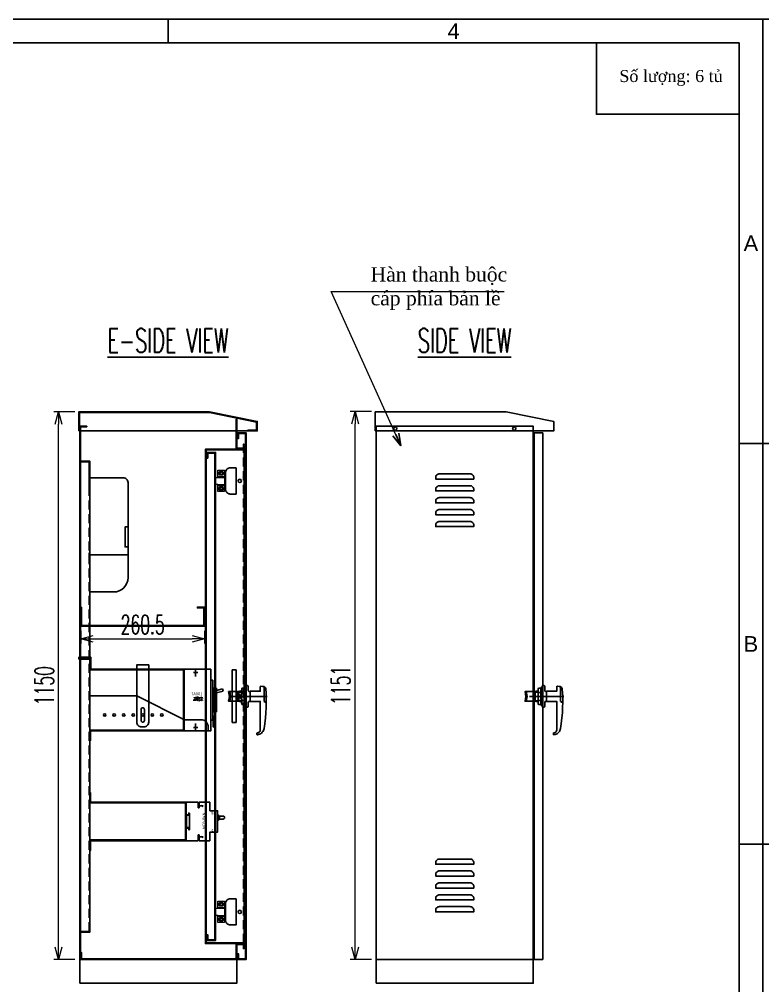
# Model space of a CAD drawing. Header units: millimetres. Extents: x -208796 to -83323, y 30910 to 103951.
# Drawn here: x -99587 to -98024, y 39275 to 41305 of the extents above; entities that cross this region are included whole.
import ezdxf
from ezdxf.enums import TextEntityAlignment as Align

# ---------------------------------------------------------------- set-up
doc = ezdxf.new("R2010")
doc.units = ezdxf.units.MM
doc.header["$LTSCALE"] = 3
doc.linetypes.add('ACAD_ISO04W100', pattern=[30, 24, -3, 0, -3])
doc.linetypes.add('HIDDEN', pattern=[9.525, 6.35, -3.175])
for name, color, linetype in [('1-EMC-ACESS', 4, 'Continuous'), ('@.DM. NÉT CHÍNH', 7, 'Continuous'), ('@.TEXT', 7, 'Continuous'), ('@.VISIBLE', 7, 'Continuous'), ('centerline', 6, 'ACAD_ISO04W100'), ('dim', 7, 'Continuous'), ('EQUIPMENT', 4, 'Continuous'), ('equipments', 2, 'Continuous'), ('TEXT', 7, 'Continuous')]:
    doc.layers.add(name, color=color, linetype=linetype)
doc.layers.add('Thiet bi', color=7, linetype='Continuous', lineweight=9)
doc.layers.add('Thin-Hidden', color=6, linetype='HIDDEN', lineweight=13)
doc.styles.add('Ann_w01', font='romans.shx', dxfattribs={"width": 0.6, "bigfont": 'chineset.shx'})
doc.styles.add('Arial', font='arial.ttf')
doc.styles.add('HW_Standard', font='complex.shx', dxfattribs={"width": 0.9})
doc.styles.add('Tahoma (Input Text)', font='tahoma.ttf')
doc.dimstyles.new('Dim 01_SC20', dxfattribs={"dimscale": 20, "dimtxt": 2, "dimasz": 1.3, "dimexe": 0.5, "dimexo": 0.5, "dimgap": 0.5, "dimtad": 1, "dimdec": 1, "dimzin": 12, "dimdsep": 46, "dimtxsty": 'Ann_w01', "dimblk": 'OPEN30', "dimcen": 1.5, "dimclrd": 6, "dimclre": 6, "dimclrt": 3, "dimadec": 1, "dimazin": 3, "dimtm": 1e-09, "dimtfac": 1, "dimtdec": 1, "dimtix": 1, "dimtmove": 0, "dimatfit": 3, "dimldrblk": 'OPEN30', "dimfxl": 0, "dimtolj": 1, "dimlwd": 20, "dimlwe": 20, "dimarcsym": 0})

# ---------------------------------------------------------------- blocks, each defined once
blk = doc.blocks.new('KHUNG BAN VE (Made by Tung)')
at = {"layer": '@.VISIBLE', "color": 8}
for p, q in [((221.25, 207), (221.25, 210)), ((3, 156), (0, 156)), ((294, 156), (297, 156)), ((3, 105), (0, 105)), ((294, 105), (297, 105))]:
    blk.add_line(p, q, dxfattribs=at)
for points in [[(0, 0), (297, 0), (297, 210), (0, 210)], [(3, 3), (294, 3), (294, 207), (3, 207)]]:
    blk.add_lwpolyline(points, close=True, dxfattribs=at)
at = {"layer": '@.TEXT', "color": 1, "style": 'Arial'}
for s, p in [('4', (257.625, 208.5)), ('A', (295.5, 181.5)), ('B', (295.5, 130.5))]:
    blk.add_text(s, height=2, dxfattribs=at).set_placement(p, align=Align.MIDDLE_CENTER)
for tag, height, p in [('DESIGNER_NAME', 2, (38, 15.5)), ('PROJECT_CODE', 2, (258.5, 15.5)), ('SCALE', 2, (289, 15.5)), ('APPROVED_NAME', 2, (38, 10.5)), ('CUSTOMER_NAME', 2, (258.5, 10.5)), ('PAGE', 2, (289, 10.5)), ('DRAWING_NAME', 4, (173, 8)), ('TOTAL', 2, (289, 5.5))]:
    blk.add_attdef(tag, text='', height=height, dxfattribs=at).set_placement(p, align=Align.MIDDLE_CENTER)
blk = doc.blocks.new('*U147')
at = {"color": 1}
for p, q in [((1083.1, -3260.4), (1092.5, -3260.4)), ((1088.1, -3252.9), (1088.1, -3268.7)), ((1088.1, -3382.9), (1088.1, -3367.1)), ((1083.1, -3375.4), (1092.5, -3375.4))]:
    blk.add_line(p, q, dxfattribs=at)
at = {"color": 3}
blk.add_line((1052.1, -3275.9), (1052.1, -3359.9), dxfattribs=at)
for p, q in [((1052.1, -3275.9), (1056.1, -3275.9)), ((1044.1, -3292.9), (1052.1, -3292.9)), ((1044.1, -3292.9), (1044.1, -3342.9)), ((1048.1, -3292.9), (1048.1, -3342.9)), ((1044.1, -3342.9), (1052.1, -3342.9)), ((1052.1, -3359.9), (1056.1, -3359.9))]:
    blk.add_line(p, q)
blk.add_lwpolyline([(1056.1, -3252.9), (1112.1, -3252.9), (1112.1, -3382.9), (1056.1, -3382.9)], close=True)
at = {"layer": 'TEXT'}
for p, q in [((1030.1, -3299), (1031.3, -3294.6)), ((1030.1, -3299), (1044.1, -3302.7)), ((1031.3, -3294.6), (1044.1, -3297.9))]:
    blk.add_line(p, q, dxfattribs=at)
at = {"layer": 'Thiet bi', "color": 1, "linetype": 'HIDDEN', "ltscale": 10}
for points in [[(1047.6, -3261.6), (1047.6, -3284.6), (1046.1, -3282.8), (1046.1, -3259.9)], [(1047.6, -3261.6), (1047.6, -3284.6), (1046.1, -3282.8), (1046.1, -3259.9)], [(1051.1, -3374.1), (1051.1, -3351.2), (1049.6, -3352.9), (1049.6, -3375.8)], [(1051.1, -3374.1), (1051.1, -3351.2), (1049.6, -3352.9), (1049.6, -3375.8)]]:
    blk.add_lwpolyline(points, close=True, dxfattribs=at)
at = {"color": 251, "style": 'HW_Standard', "width": 0.9}
for s, p in [('ABN,ABE50c', (1073.2, -3314.4)), ('ABN,ABE100c', (1073.2, -3319.1))]:
    blk.add_text(s, height=2.5, dxfattribs=at).set_placement(p)
at = {"layer": 'TEXT', "insert": (1073.5, -3301.8), "char_height": 6, "attachment_point": 1, "style": 'Tahoma (Input Text)'}
blk.add_mtext_dynamic_manual_height_columns('100AF', width=11.015, gutter_width=1, heights=[0], dxfattribs=at)
blk = doc.blocks.new('*U148')
h = blk.add_hatch()
h.set_pattern_fill('ANSI31', color=1, scale=10)
h.set_pattern_definition([(45, (0, 0), (-0.8838835, 0.8838835), [])])
h.paths.add_polyline_path([(-482.3, -2659.2), (-483.7, -2659.2), (-483.7, -2672.3), (-482.3, -2672.3)])
h.paths.add_polyline_path([(-482.3, -2672.3), (-483.7, -2672.3), (-483.7, -2717.3), (-482.3, -2717.3)])
h.paths.add_polyline_path([(-482.3, -2717.3), (-483.7, -2717.3), (-483.7, -2725.9), (-482.3, -2725.9)])
for p, q in [((-518.9, -2654.3), (-543.9, -2654.3)), ((-543.9, -2654.3), (-543.9, -2680.8)), ((-518.9, -2666.3), (-518.9, -2654.3)), ((-493.9, -2654.3), (-516.9, -2654.3)), ((-516.9, -2654.3), (-516.9, -2666.3)), ((-538.4, -2677.3), (-537.2, -2677.3)), ((-538.4, -2677.3), (-538.4, -2679.8)), ((-537.2, -2677.3), (-537.2, -2712.3)), ((-516.9, -2666.3), (-518.9, -2666.3)), ((-543.9, -2680.8), (-539.4, -2680.8)), ((-543.9, -2735.3), (-543.9, -2708.8)), ((-543.9, -2708.8), (-539.4, -2708.8)), ((-538.4, -2712.3), (-538.4, -2709.8)), ((-538.4, -2712.3), (-537.2, -2712.3)), ((-518.9, -2735.3), (-543.9, -2735.3)), ((-516.9, -2723.3), (-518.9, -2723.3)), ((-518.9, -2723.3), (-518.9, -2735.3)), ((-516.9, -2735.3), (-516.9, -2723.3)), ((-493.9, -2735.3), (-516.9, -2735.3))]:
    blk.add_line(p, q)
at = {"color": 1}
for p, q in [((-516.9, -2662.3), (-508.2, -2662.3)), ((-508.2, -2662.3), (-510.9, -2661.2)), ((-508.2, -2662.3), (-510.9, -2663.4)), ((-483.7, -2659.2), (-483.7, -2725.9)), ((-516.9, -2727.3), (-508.2, -2727.3)), ((-508.2, -2727.3), (-510.9, -2726.2)), ((-508.2, -2727.3), (-510.9, -2728.4))]:
    blk.add_line(p, q, dxfattribs=at)
at = {"color": 3}
blk.add_lwpolyline([(-493.9, -2654.3), (-493.9, -2672.3), (-477.9, -2672.3), (-477.9, -2717.3), (-493.9, -2717.3), (-493.9, -2735.3)], dxfattribs=at)
blk.add_lwpolyline([(-537.2, -2677.3), (-537.2, -2679.8, -0.414214), (-539.4, -2682), (-542, -2682, 0.414214), (-543, -2683), (-543, -2706.6, 0.414214), (-542, -2707.6), (-539.4, -2707.6, -0.414214), (-537.2, -2709.8), (-537.2, -2712.3), (-538.4, -2712.3), (-538.4, -2709.8, 0.414214), (-539.4, -2708.8), (-542, -2708.8, -0.414214), (-544.2, -2706.6), (-544.2, -2683, -0.414214), (-542, -2680.8), (-539.4, -2680.8, 0.414214), (-538.4, -2679.8), (-538.4, -2677.3), (-537.2, -2677.3)], format="xyb")
at = {"color": 1}
blk.add_lwpolyline([(-483.7, -2659.2), (-482.3, -2659.2), (-482.3, -2725.9), (-483.7, -2725.9)], close=True, dxfattribs=at)
blk.add_lwpolyline([(-477.9, -2688.8), (-473.9, -2688.8), (-473.9, -2689.8), (-465.9, -2689.8, 0.414214), (-462.9, -2686.8), (-462.9, -2686.8, 0.414214), (-465.9, -2683.8), (-473.9, -2683.8), (-473.9, -2684.8), (-477.9, -2684.8)], format="xyb", dxfattribs=at)
blk.add_circle((-475.8, -2686.8), 1)
for centre, radius, start, end in [((-539.4, -2679.8), 1, 270, 0), ((-480.8, -2686.8), 6.88, 294.7615, 65.2385), ((-539.4, -2709.8), 1, 0, 90)]:
    blk.add_arc(centre, radius, start, end)
at = {"layer": 'Thin-Hidden'}
for p, q in [((-543, -2691.3), (-544.2, -2691.3)), ((-543, -2698.3), (-544.2, -2698.3))]:
    blk.add_line(p, q, dxfattribs=at)
at = {"style": 'Tahoma (Input Text)'}
blk.add_text('MCB-BKN', height=6, rotation=90, dxfattribs=at).set_placement((-503.5, -2711.3))
at = {"char_height": 3, "attachment_point": 1, "rotation": 90, "style": 'Tahoma (Input Text)'}
for s, insert in [('OFF', (-490.1, -2680.9)), ('ON', (-490.3, -2715.8))]:
    blk.add_mtext_dynamic_manual_height_columns(s, width=9.282, gutter_width=1, heights=[0], dxfattribs=dict(at, insert=insert))
blk = doc.blocks.new('*U149')
at = {"layer": '@.VISIBLE'}
blk.add_lwpolyline([(150, -100.8), (130, -100.8), (130, -297.3), (0, -297.3), (0, -100.8), (-20, -100.8), (-20, -99.3), (1.5, -99.3), (1.5, -295.8), (128.5, -295.8), (128.5, -99.3), (150, -99.3)], close=True, dxfattribs=at)
blk = doc.blocks.new('*U154')
at = {"layer": '@.VISIBLE'}
blk.add_lwpolyline([(101, -100.8), (81, -100.8), (81, -301.3), (0, -301.3), (0, -100.8), (-20, -100.8), (-20, -99.3), (1.5, -99.3), (1.5, -299.8), (79.5, -299.8), (79.5, -99.3), (101, -99.3)], close=True, dxfattribs=at)
blk = doc.blocks.new('ME41 Side')
at = {"layer": 'centerline'}
for p, q in [((-3, 134.2), (1, 134.2)), ((-3, 99.2), (1, 99.2)), ((-3, -52.8), (1, -52.8))]:
    blk.add_line(p, q, dxfattribs=at)
at = {"layer": 'equipments'}
for p, q in [((0, 111.2), (0, -128.8)), ((0, -51.2), (80, -51.2))]:
    blk.add_line(p, q, dxfattribs=at)
for points in [[(-2, 141.6), (0, 141.6), (0, 75.8), (-2, 75.8)], [(80, 7.9), (73.9, 7.9), (73.9, -34.4), (80, -34.4)], [(-2, -46.9), (0, -46.9), (0, -52.8), (-2, -52.8)], [(-2, -58.7), (0, -58.7), (0, -52.8), (-2, -52.8)]]:
    blk.add_lwpolyline(points, close=True, dxfattribs=at)
blk.add_lwpolyline([(0, 111.2), (70, 111.2, -0.414214), (80, 101.2), (80, -59.2), (80, -68.5), (80, -98.8, -0.414214), (50, -128.8), (0, -128.8)], format="xyb", dxfattribs=at)
blk = doc.blocks.new('MS308-2-1 Side')
at = {"layer": 'centerline'}
blk.add_lwpolyline([(44, 0), (-37.5, 0)], dxfattribs=at)
at = {"layer": 'EQUIPMENT'}
for points in [[(6.2, 10.4), (8, 10.4), (8, 10.7), (29.4, 10.7), (29.4, 20.1), (29.6, 20.8), (30.1, 21.3), (30.8, 21.3), (34.2, 21.1), (37.5, 20.5), (37.5, 20.2), (37.8, 20.2), (38.8, 19.6), (39.8, 18.9), (40.4, 17.8), (40.9, 16.6), (41, 15.4), (41.8, 7.8), (42, 0), (42, -12.1), (41.6, -23.2), (41.2, -34.2), (40.2, -45.1), (39, -57.3), (37.5, -67.1), (36.9, -69.4), (36.2, -71.6), (35, -73.5), (33.5, -75.3), (31.9, -77), (30, -78.4), (27.9, -79.5), (25.8, -80.2), (23.6, -80.7), (23, -80.5), (22.6, -80.2), (22.5, -79.7), (22.5, -77.3), (22.6, -76.9), (23, -76.8), (24.5, -76.4), (26, -75.8), (27.3, -74.8), (28.3, -73.5), (29, -72.2), (29.4, -70.5), (29.4, -68.9), (29.4, -10.5), (8, -10.5), (8, -10.4), (6.2, -10.4), (5.5, -10.5), (4.7, -11), (4.4, -11.6), (4.1, -12.5), (4.1, -21.1), (4, -21.9), (3.4, -22.4), (2.7, -22.7), (0, -22.7), (0, -22.2), (-0.6, -22.2), (-0.6, -19.6), (-2.5, -19.6), (-2.5, -16.1), (-0.6, -15.8), (-0.6, -10.8), (-2.7, -10.8), (-2.7, -13.8), (-2.8, -14.1), (-3, -14.1), (-4.2, -14.1), (-4.2, -17.1), (-8.7, -17.1), (-9.5, -14.9), (-9.7, -12.7), (-9.7, -10.8), (-14.2, -10.8), (-15.6, -9.3), (-15.6, 9.3), (-14.2, 10.9), (-9.7, 10.9), (-9.7, 12.7), (-9.5, 15), (-8.7, 17.2), (-4.2, 17.2), (-4.2, 14.2), (-3, 14.2), (-2.8, 14.1), (-2.7, 13.8), (-2.7, 10.9), (-0.6, 10.9), (-0.6, 15.4), (-2.5, 16.1), (-2.5, 19.8), (-0.6, 19.8), (-0.6, 22.2), (-0.5, 22.2), (0, 22.2), (0, 22.8), (2.7, 22.8), (3.4, 22.5), (4, 21.9), (4.1, 21.2), (4.1, 12.5), (4.4, 11.8), (4.7, 11), (5.5, 10.7), (6.2, 10.4)], [(-0.5, 22.2), (-0.5, -22.3)], [(-0.5, 22.2), (-0.5, 22.2)], [(-0.5, 22.2), (-0.5, 22.2)], [(-0.5, 22.2), (-0.5, 22.2)], [(0, 22.2), (-0.5, 22.2)], [(0, 22.7), (0, -22.8)], [(2.7, 22.7), (0, 22.7)], [(4.2, 21.1), (4, 21.9), (3.5, 22.4), (2.7, 22.7)], [(4.2, 21.1), (4.2, 12.4)], [(30.7, 21.3), (30.7, 21.3)], [(37.5, 20.4), (37.5, -9.5)], [(-16, 10.1), (-16, -10.1), (-37.1, -10.1), (-35.5, 0), (-37.1, 10.1), (-16, 10.1)], [(-37, 10.1), (-15.9, 10.1)], [(-35.5, 0), (-37, 10.1)], [(-35.5, 0), (-37, -10.2)], [(-33, 0), (-34.5, 10.1)], [(-33, 0), (-34.5, -10.2)], [(-18.9, -10.2), (-18.9, 10.1)], [(-15.9, -10.2), (-15.9, 10.1)], [(-15.9, 5.3), (-15.6, 5.3)], [(-15.6, 9.2), (-14.1, 10.8)], [(-15.6, 9.2), (-9.7, 9.2)], [(-15.6, 9.2), (-15.6, -9.3)], [(-15.6, 9.2), (-15.6, 9.2)], [(-15.6, 6.5), (-15.6, 5.3)], [(-9.7, 10.8), (-14.1, 10.8)], [(-8.7, 17.1), (-9.5, 14.9), (-9.7, 12.6)], [(-9.7, 13), (-9.5, 10.7), (-8.7, 8.5)], [(-9.7, -12.7), (-9.7, 12.6)], [(-8.7, 8.5), (-9.5, 6.3), (-9.7, 4.1)], [(-8.7, 17.1), (-4.1, 17.1)], [(-8.7, 8.5), (-4.1, 8.5)], [(-4.1, 17.1), (-4.1, 0)], [(-4.1, 14.1), (-2.9, 14.1)], [(-4.1, -17.2), (-4.1, 0)], [(-2.7, 13.7), (-2.8, 13.9), (-2.9, 14.1)], [(-2.7, -13.8), (-2.7, 13.7)], [(0, 10.8), (-2.7, 10.8)], [(-2.7, 9.2), (0, 9.2)], [(-2.5, 19.6), (-2.5, 16.1)], [(-0.5, 19.6), (-2.5, 19.6)], [(-2.5, 16.1), (-0.5, 15.3)], [(4.2, 12.4), (4.4, 11.6), (4.8, 10.9), (5.5, 10.5), (6.3, 10.4)], [(7.8, 10.4), (6.3, 10.4)], [(8, 10.1), (8, 10.3), (7.8, 10.4)], [(8, 10.5), (8, -10.7)], [(8, 10.1), (8, -10.3)], [(37.5, 17.5), (37.5, 20.1)], [(37.5, 12.5), (37.5, 17.5)], [(37.5, -11), (37.5, 12.5)], [(42, -0.1), (41.8, 7.6), (41, 15.3)], [(-37, -10.2), (-15.9, -10.2)], [(-15.9, -5.5), (-15.6, -5.5)], [(-15.6, -6.7), (-15.6, -5.7)], [(-15.6, -9.3), (-14.1, -10.9)], [(-15.6, -9.3), (-9.7, -9.3)], [(-9.7, -10.9), (-14.1, -10.9)], [(-9.7, -4.2), (-9.5, -6.4), (-8.7, -8.6)], [(-8.7, -8.6), (-9.5, -10.8), (-9.7, -13.1)], [(-9.7, -12.7), (-9.5, -15), (-8.7, -17.2)], [(-8.7, -8.6), (-4.1, -8.6)], [(-8.7, -17.2), (-4.1, -17.2)], [(-4.1, -14.2), (-2.9, -14.2)], [(-2.9, -14.2), (-2.8, -14.1), (-2.7, -13.8)], [(-2.7, -9.3), (0, -9.3)], [(0, -10.9), (-2.7, -10.9)], [(-2.5, -16.2), (-0.5, -15.8)], [(-2.5, -19.8), (-2.5, -16.2)], [(-0.5, -19.8), (-2.5, -19.8)], [(6.3, -10.5), (5.5, -10.7), (4.8, -11.2), (4.4, -11.8), (4.2, -12.5)], [(4.2, -21.2), (4.2, -12.5)], [(7.8, -10.5), (6.3, -10.5)], [(7.8, -10.5), (8, -10.4), (8, -10.3)], [(8, -10.7), (29.5, -10.7)], [(42, -12), (37.5, -11)], [(38.5, -11.3), (38.7, -11.8)], [(38.7, -11.8), (38.8, -11.8)], [(38.7, -11.8), (42, -12.2)], [(42, -12), (42, -0.1)], [(0, -22.3), (-0.5, -22.3)], [(2.7, -22.8), (0, -22.8)], [(2.7, -22.8), (3.5, -22.5), (4, -22.1), (4.2, -21.2)], [(22.5, -77.4), (22.5, -79.7)]]:
    blk.add_lwpolyline(points, dxfattribs=at)
blk = doc.blocks.new('HL025-2.2 Side')
at = {"layer": 'centerline', "lineweight": 0}
blk.add_line((-1, 0), (1, 0), dxfattribs=at)
at = {"layer": 'equipments', "lineweight": 0}
for p, q in [((4.8, 9.25), (18.8, 9.25)), ((4.8, 7.5), (18.8, 7.5)), ((4.8, -7.5), (18.8, -7.5)), ((4.8, -9.25), (18.8, -9.25))]:
    blk.add_line(p, q, dxfattribs=at)
for points in [[(4.8, 7.5), (4.8, 22.5), (18.8, 22.5), (18.8, -22.5), (4.8, -22.5), (4.8, -7.5)], [(4.8, -7.5), (0, -7.5), (0, 7.5), (4.8, 7.5)]]:
    blk.add_lwpolyline(points, dxfattribs=at)
at = {"layer": 'equipments'}
for centre in [(11.8, 16), (11.8, -16)]:
    blk.add_circle(centre, 3, dxfattribs=at)
blk = doc.blocks.new('_Open30')
at = {"color": 0, "linetype": 'ByBlock', "lineweight": -2}
for p, q in [((-1, 0.268), (0, 0)), ((0, 0), (-1, -0.268)), ((0, 0), (-1, 0))]:
    blk.add_line(p, q, dxfattribs=at)
blk = doc.blocks.new('*D175')
at = {"layer": '@.VISIBLE', "color": 6, "lineweight": 20}
for p, q in [((-99469.8, 40480.4), (-99514.3, 40480.4)), ((-99504.3, 39356.4), (-99504.3, 40454.4)), ((-99469.8, 39330.4), (-99514.3, 39330.4))]:
    blk.add_line(p, q, dxfattribs=at)
at = {"layer": 'Defpoints', "color": 0}
for p in [(-99504.3, 40480.4), (-99459.8, 40480.4), (-99459.8, 39330.4)]:
    blk.add_point(p, dxfattribs=at)
at = {"layer": '@.VISIBLE', "color": 6, "lineweight": 20, "xscale": 26, "yscale": 26, "zscale": 26}
for p, rotation in [((-99504.3, 40480.4), 90), ((-99504.3, 39330.4), 270)]:
    blk.add_blockref('_Open30', p, dxfattribs=dict(at, rotation=rotation))
at = {"layer": '@.VISIBLE', "color": 3, "insert": (-99534.3, 39905.4), "char_height": 40, "attachment_point": 5, "rotation": 90, "style": 'Ann_w01'}
blk.add_mtext('\\A1;1150', dxfattribs=at)
blk = doc.blocks.new('*D177')
at = {"layer": '@.VISIBLE', "color": 6, "lineweight": 20}
for p, q in [((-98846.7, 40481.4), (-98891.1, 40481.4)), ((-98881.1, 39356.4), (-98881.1, 40455.4)), ((-98846.7, 39330.4), (-98891.1, 39330.4))]:
    blk.add_line(p, q, dxfattribs=at)
at = {"layer": 'Defpoints', "color": 0}
for p in [(-98881.1, 40481.4), (-98836.7, 40481.4), (-98836.7, 39330.4)]:
    blk.add_point(p, dxfattribs=at)
at = {"layer": '@.VISIBLE', "color": 6, "lineweight": 20, "xscale": 26, "yscale": 26, "zscale": 26}
for p, rotation in [((-98881.1, 40481.4), 90), ((-98881.1, 39330.4), 270)]:
    blk.add_blockref('_Open30', p, dxfattribs=dict(at, rotation=rotation))
at = {"layer": '@.VISIBLE', "color": 3, "insert": (-98911.1, 39905.9), "char_height": 40, "attachment_point": 5, "rotation": 90, "style": 'Ann_w01'}
blk.add_mtext('\\A1;1151', dxfattribs=at)
blk = doc.blocks.new('*U168')
at = {"color": 2}
blk.add_lwpolyline([(32, 5.5), (-32, 5.5, 0.414214), (-40, -2.5), (-40, -5.5), (40, -5.5), (40, -2.5, 0.414214)], format="xyb", close=True, dxfattribs=at)
blk = doc.blocks.new('*U169')
at = {"color": 0, "linetype": 'ByBlock', "lineweight": -2}
for p in [(0, 100), (0, 75), (0, 50), (0, 25), (0, 0)]:
    blk.add_blockref('*U168', p, dxfattribs=at)
blk = doc.blocks.new('*U166')
at = {"color": 2}
blk.add_lwpolyline([(32, 5.5), (-32, 5.5, 0.414214), (-40, -2.5), (-40, -5.5), (40, -5.5), (40, -2.5, 0.414214)], format="xyb", close=True, dxfattribs=at)
blk = doc.blocks.new('*U167')
at = {"color": 0, "linetype": 'ByBlock', "lineweight": -2}
for p in [(0, 100), (0, 75), (0, 50), (0, 25), (0, 0)]:
    blk.add_blockref('*U166', p, dxfattribs=at)
blk = doc.blocks.new('*D393')
at = {"layer": 'Defpoints', "color": 0}
for p in [(-99457.8, 40030.4), (-99197.3, 40030.4), (-99197.3, 40003.8)]:
    blk.add_point(p, dxfattribs=at)
at = {"layer": 'dim', "color": 6, "lineweight": 20}
for p, q in [((-99457.8, 40020.4), (-99457.8, 39993.8)), ((-99197.3, 40020.4), (-99197.3, 39993.8)), ((-99431.8, 40003.8), (-99223.3, 40003.8))]:
    blk.add_line(p, q, dxfattribs=at)
at = {"layer": 'dim', "color": 6, "lineweight": 20, "xscale": 26, "yscale": 26, "zscale": 26, "rotation": 180}
blk.add_blockref('_Open30', (-99457.8, 40003.8), dxfattribs=at)
at = {"layer": 'dim', "color": 6, "lineweight": 20, "xscale": 26, "yscale": 26, "zscale": 26}
blk.add_blockref('_Open30', (-99197.3, 40003.8), dxfattribs=at)
at = {"layer": 'dim', "color": 3, "insert": (-99327.5, 40033.8), "char_height": 40, "attachment_point": 5, "style": 'Ann_w01'}
blk.add_mtext('\\A1;260.5', dxfattribs=at)

msp = doc.modelspace()

# ---------------------------------------------------------------- linework, layer by layer
msp.add_lwpolyline([(-98373.89, 41255.33), (-98073.88, 41255.33), (-98073.88, 41105.36), (-98373.89, 41105.36)], close=True)
at = {"layer": '@.DM. NÉT CHÍNH'}
msp.add_lwpolyline([(-99456.29, 40070.38), (-99456.29, 40031.88), (-99198.79, 40031.88), (-99198.79, 40068.88), (-99212.29, 40068.88), (-99212.29, 40070.38), (-99197.29, 40070.38), (-99197.29, 40030.38), (-99457.79, 40030.38), (-99457.79, 40070.38)], close=True, dxfattribs=at)
at = {"layer": '@.VISIBLE'}
msp.add_line((-99444.79, 40448.91), (-99444.79, 40450.41), dxfattribs=at)
at = {"layer": '@.VISIBLE', "color": 6, "linetype": 'HIDDEN'}
msp.add_line((-99115.79, 39365.41), (-99115.79, 40400.41), dxfattribs=at)
at = {"layer": '@.VISIBLE', "color": 6}
for p, q in [((-99114.29, 39365.41), (-99114.29, 40400.41)), ((-99195.79, 40381.91), (-99195.79, 39383.91)), ((-99194.29, 40381.91), (-99194.29, 39383.91))]:
    msp.add_line(p, q, dxfattribs=at)
at = {"layer": '@.VISIBLE', "color": 1}
for points in [[(-99461.79, 40440.41), (-99086.79, 40440.41), (-99086.79, 40460.41), (-99186.79, 40480.41), (-99461.79, 40480.41), (-99461.79, 40440.41)], [(-99106.79, 40440.41), (-99106.79, 40441.91), (-99088.29, 40441.91), (-99088.29, 40459.18), (-99186.94, 40478.91), (-99460.29, 40478.91), (-99460.29, 40440.41)], [(-98838.66, 40440.41), (-98463.66, 40440.41), (-98463.66, 40460.41), (-98563.66, 40480.41), (-98838.66, 40480.41), (-98838.66, 40440.41)]]:
    msp.add_lwpolyline(points, dxfattribs=at)
at = {"layer": '@.VISIBLE'}
for points in [[(-99458.29, 39330.41), (-99459.79, 39330.41), (-99459.79, 40450.41), (-99444.79, 40450.41)], [(-99444.79, 40448.91), (-99458.29, 40448.91), (-99458.29, 39330.41)]]:
    msp.add_lwpolyline(points, dxfattribs=at)
for points in [[(-99131.29, 40465.41), (-99129.79, 40465.41), (-99129.79, 40403.91), (-99115.79, 40403.91), (-99115.79, 40402.41), (-99131.29, 40402.41)], [(-98506.66, 39330.41), (-98836.66, 39330.41), (-98836.66, 40450.41), (-98506.66, 40450.41)], [(-99456.29, 39331.91), (-99131.29, 39331.91), (-99131.29, 39363.41), (-99115.79, 39363.41), (-99115.79, 39361.91), (-99129.79, 39361.91), (-99129.79, 39330.41), (-99457.79, 39330.41), (-99457.79, 39345.41), (-99456.29, 39345.41)]]:
    msp.add_lwpolyline(points, close=True, dxfattribs=at)
at = {"layer": '@.VISIBLE', "color": 4}
for points in [[(-99127.79, 40424.41), (-99127.79, 40436.41), (-99109.79, 40436.41), (-99109.79, 39330.41), (-99127.79, 39330.41), (-99127.79, 39342.41), (-99126.29, 39342.41), (-99126.29, 39331.91), (-99111.29, 39331.91), (-99111.29, 40434.91), (-99126.29, 40434.91), (-99126.29, 40424.41)], [(-98486.66, 39330.41), (-98504.66, 39330.41), (-98504.66, 40436.41), (-98486.66, 40436.41)], [(-99192.29, 40383.41), (-99192.29, 40395.41), (-99174.29, 40395.41), (-99174.29, 39370.41), (-99192.29, 39370.41), (-99192.29, 39382.41), (-99190.79, 39382.41), (-99190.79, 39371.91), (-99175.79, 39371.91), (-99175.79, 40393.91), (-99190.79, 40393.91), (-99190.79, 40383.41)]]:
    msp.add_lwpolyline(points, close=True, dxfattribs=at)
at = {"layer": '@.VISIBLE', "color": 6}
for points in [[(-99195.79, 40381.91), (-99195.79, 40401.91), (-99115.79, 40401.91), (-99115.79, 40412.41), (-99114.29, 40412.41), (-99114.29, 40400.41), (-99194.29, 40400.41), (-99194.29, 40381.91)], [(-99139.29, 39938.41), (-99131.29, 39938.41), (-99131.29, 39828.41), (-99139.29, 39828.41)], [(-99195.79, 39383.91), (-99195.79, 39363.91), (-99115.79, 39363.91), (-99115.79, 39353.41), (-99114.29, 39353.41), (-99114.29, 39365.41), (-99194.29, 39365.41), (-99194.29, 39383.91)]]:
    msp.add_lwpolyline(points, close=True, dxfattribs=at)
at = {"layer": '@.VISIBLE', "color": 151}
msp.add_lwpolyline([(-99458.29, 39387.91), (-99438.29, 39387.91), (-99438.29, 40376.91), (-99458.29, 40376.91)], close=True, dxfattribs=at)
at = {"layer": '@.VISIBLE', "color": 151, "linetype": 'HIDDEN'}
msp.add_lwpolyline([(-99458.29, 39389.41), (-99439.79, 39389.41), (-99439.79, 40375.41), (-99458.29, 40375.41)], dxfattribs=at)
at = {"layer": '@.VISIBLE', "color": 6}
for points in [[(-99167.49, 40351.41), (-99167.49, 40351.41, 0.4142136), (-99163.99, 40347.91), (-99160.99, 40347.91, 0.4142136), (-99157.49, 40351.41), (-99157.49, 40351.41, 0.4142136), (-99160.99, 40354.91), (-99163.99, 40354.91, 0.4142136)], [(-99131.29, 40362.91), (-99131.29, 40307.91), (-99143.29, 40307.91, -0.4142136), (-99153.29, 40317.91), (-99153.29, 40352.91, -0.4142136), (-99143.29, 40362.91)], [(-99167.49, 40319.41), (-99167.49, 40319.41, 0.4142136), (-99163.99, 40315.91), (-99160.99, 40315.91, 0.4142136), (-99157.49, 40319.41), (-99157.49, 40319.41, 0.4142136), (-99160.99, 40322.91), (-99163.99, 40322.91, 0.4142136)], [(-99329.79, 39818.88), (-99324.79, 39818.88, 0.4142136), (-99314.79, 39828.88), (-99314.79, 39948.88), (-99339.79, 39948.88), (-99339.79, 39828.88, 0.4142136)], [(-99327.29, 39828.88), (-99327.29, 39828.88, -0.4142136), (-99330.79, 39832.38), (-99330.79, 39855.38, -0.4142136), (-99327.29, 39858.88), (-99327.29, 39858.88, -0.4142136), (-99323.79, 39855.38), (-99323.79, 39832.38, -0.4142136)], [(-99131.29, 39457.91), (-99131.29, 39402.91), (-99143.29, 39402.91, -0.4142136), (-99153.29, 39412.91), (-99153.29, 39447.91, -0.4142136), (-99143.29, 39457.91)], [(-99167.49, 39446.41), (-99167.49, 39446.41, 0.4142136), (-99163.99, 39442.91), (-99160.99, 39442.91, 0.4142136), (-99157.49, 39446.41), (-99157.49, 39446.41, 0.4142136), (-99160.99, 39449.91), (-99163.99, 39449.91, 0.4142136)], [(-99167.49, 39414.41), (-99167.49, 39414.41, 0.4142136), (-99163.99, 39410.91), (-99160.99, 39410.91, 0.4142136), (-99157.49, 39414.41), (-99157.49, 39414.41, 0.4142136), (-99160.99, 39417.91), (-99163.99, 39417.91, 0.4142136)]]:
    msp.add_lwpolyline(points, format="xyb", close=True, dxfattribs=at)
at = {"layer": '@.VISIBLE', "color": 4}
for points in [[(-99463.29, 39963.91), (-99438.29, 39963.91), (-99438.29, 39938.91), (-99436.79, 39938.91), (-99436.79, 39965.41), (-99461.79, 39965.41)], [(-99463.29, 39962.41), (-99439.29, 39962.41), (-99439.29, 39960.91), (-99461.79, 39960.91)]]:
    msp.add_lwpolyline(points, dxfattribs=at)
at = {"layer": '@.VISIBLE', "color": 6}
msp.add_lwpolyline([(-99439.79, 39883.88), (-99339.79, 39883.88), (-99239.79, 39833.88), (-99204.79, 39833.88, -0.4142136), (-99189.79, 39818.88), (-99189.79, 39808.88)], format="xyb", dxfattribs=at)
msp.add_lwpolyline([(-99438.29, 39883.88), (-99438.29, 39810.38), (-99189.79, 39810.38)], dxfattribs=at)
at = {"layer": '@.VISIBLE', "color": 5}
for points in [[(-99459.79, 39280.41), (-99129.79, 39280.41), (-99129.79, 39330.41), (-99459.79, 39330.41)], [(-98836.66, 39280.41), (-98506.66, 39280.41), (-98506.66, 39330.41), (-98836.66, 39330.41)]]:
    msp.add_lwpolyline(points, close=True, dxfattribs=at)
at = {"layer": '@.VISIBLE'}
for centre in [(-98796.66, 40445.41), (-98546.66, 40445.41)]:
    msp.add_circle(centre, 3.5, dxfattribs=at)
at = {"layer": '@.VISIBLE', "color": 6}
for centre, radius in [((-99123.54, 40335.41), 3.5), ((-99123.54, 39882.91), 3.5), ((-99407.29, 39843.88), 2.7), ((-99387.29, 39843.88), 2.7), ((-99367.29, 39843.88), 2.7), ((-99347.29, 39843.88), 2.7), ((-99327.29, 39843.88), 2.7), ((-99307.29, 39843.88), 2.7), ((-99287.29, 39843.88), 2.7), ((-99123.54, 39430.41), 3.5)]:
    msp.add_circle(centre, radius, dxfattribs=at)

# ---------------------------------------------------------------- block references
for name, p in [('*U167', (-98671.66, 40244.91)), ('*U148', (-98692.11, 42315.21)), ('*U169', (-98671.66, 39435.91))]:
    msp.add_blockref(name, p)
at = {"xscale": -1}
msp.add_blockref('*U147', (-98128.22, 43193.25), dxfattribs=at)
at = {"layer": '@.VISIBLE', "xscale": 16.5, "yscale": 16.5, "zscale": 16.5}
for p in [(-102924.88, 37839.83), (-98024.38, 37839.83)]:
    msp.add_blockref('KHUNG BAN VE (Made by Tung)', p, dxfattribs=at)
at = {"layer": '@.VISIBLE', "rotation": 90}
for name, p in [('*U149', (-99537.62, 39810.38)), ('*U154', (-99537.62, 39579.88))]:
    msp.add_blockref(name, p, dxfattribs=at)
at = {"layer": 'equipments'}
for name, p in [('ME41 Side', (-99438.29, 40231.07)), ('HL025-2.2 Side', (-99174.29, 40335.41)), ('MS308-2-1 Side', (-99109.79, 39882.91)), ('MS308-2-1 Side', (-98486.66, 39882.91)), ('HL025-2.2 Side', (-99174.29, 39430.41))]:
    msp.add_blockref(name, p, dxfattribs=at)

# ---------------------------------------------------------------- texts
at = {"insert": (-98848.34, 40784.24), "char_height": 30, "attachment_point": 1, "style": 'Ann_w01'}
msp.add_mtext_dynamic_manual_height_columns('{\\fTimes New Roman|b0|i0|c0|p18;\\W1;Hàn thanh buộc cáp phía bản lề}', width=338.5833, gutter_width=99.2, heights=[0], dxfattribs=at)
at = {"layer": '1-EMC-ACESS', "color": 1, "linetype": 'ByBlock', "lineweight": -2, "insert": (-98216.98, 41198.35), "char_height": 25.2, "width": 385.9629, "attachment_point": 2, "style": 'Arial'}
msp.add_mtext('{\\fTimes New Roman|b0|i0|c163|p18;\\C7;Số lượng: 6 tủ }', dxfattribs=at)
at = {"layer": 'dim', "color": 2, "char_height": 50, "attachment_point": 5, "style": 'Ann_w01'}
for s, insert in [('\\A1;{\\LE-SIDE VIEW}', (-99274.29, 40630.41)), ('\\A1;{\\LSIDE VIEW}', (-98651.16, 40630.41))]:
    msp.add_mtext(s, dxfattribs=dict(at, insert=insert))

# ---------------------------------------------------------------- dimensions: what is measured, and where the dimension line sits
at = {"layer": '@.VISIBLE'}
for base, p1, p2, picture, middle in [((-99504.29, 40480.41), (-99459.79, 39330.41), (-99459.79, 40480.41), '*D175', (-99534.29, 39905.41)), ((-98881.15, 40481.41), (-98836.66, 39330.41), (-98836.66, 40481.41), '*D177', (-98911.15, 39905.91))]:
    dim = msp.add_linear_dim(base=base, p1=p1, p2=p2, angle=90, dimstyle='Dim 01_SC20', dxfattribs=at)
    dim.commit()
    dim.dimension.update_dxf_attribs({"geometry": picture, "text_midpoint": middle})
at = {"layer": 'dim'}
dim = msp.add_linear_dim(base=(-99197.29, 40003.8), p1=(-99457.79, 40030.38), p2=(-99197.29, 40030.38), dimstyle='Dim 01_SC20', dxfattribs=at)
dim.commit()
dim.dimension.update_dxf_attribs({"geometry": '*D393', "text_midpoint": (-99327.54, 40033.8)})

# ---------------------------------------------------------------- leaders
msp.add_leader([(-98784.82, 40409.4), (-98931.08, 40733.57), (-98567.43, 40733.57)], dimstyle='Dim 01_SC20', override={"dimgap": 0.5, "dimtad": 0})

doc.saveas('drawing.dxf')
